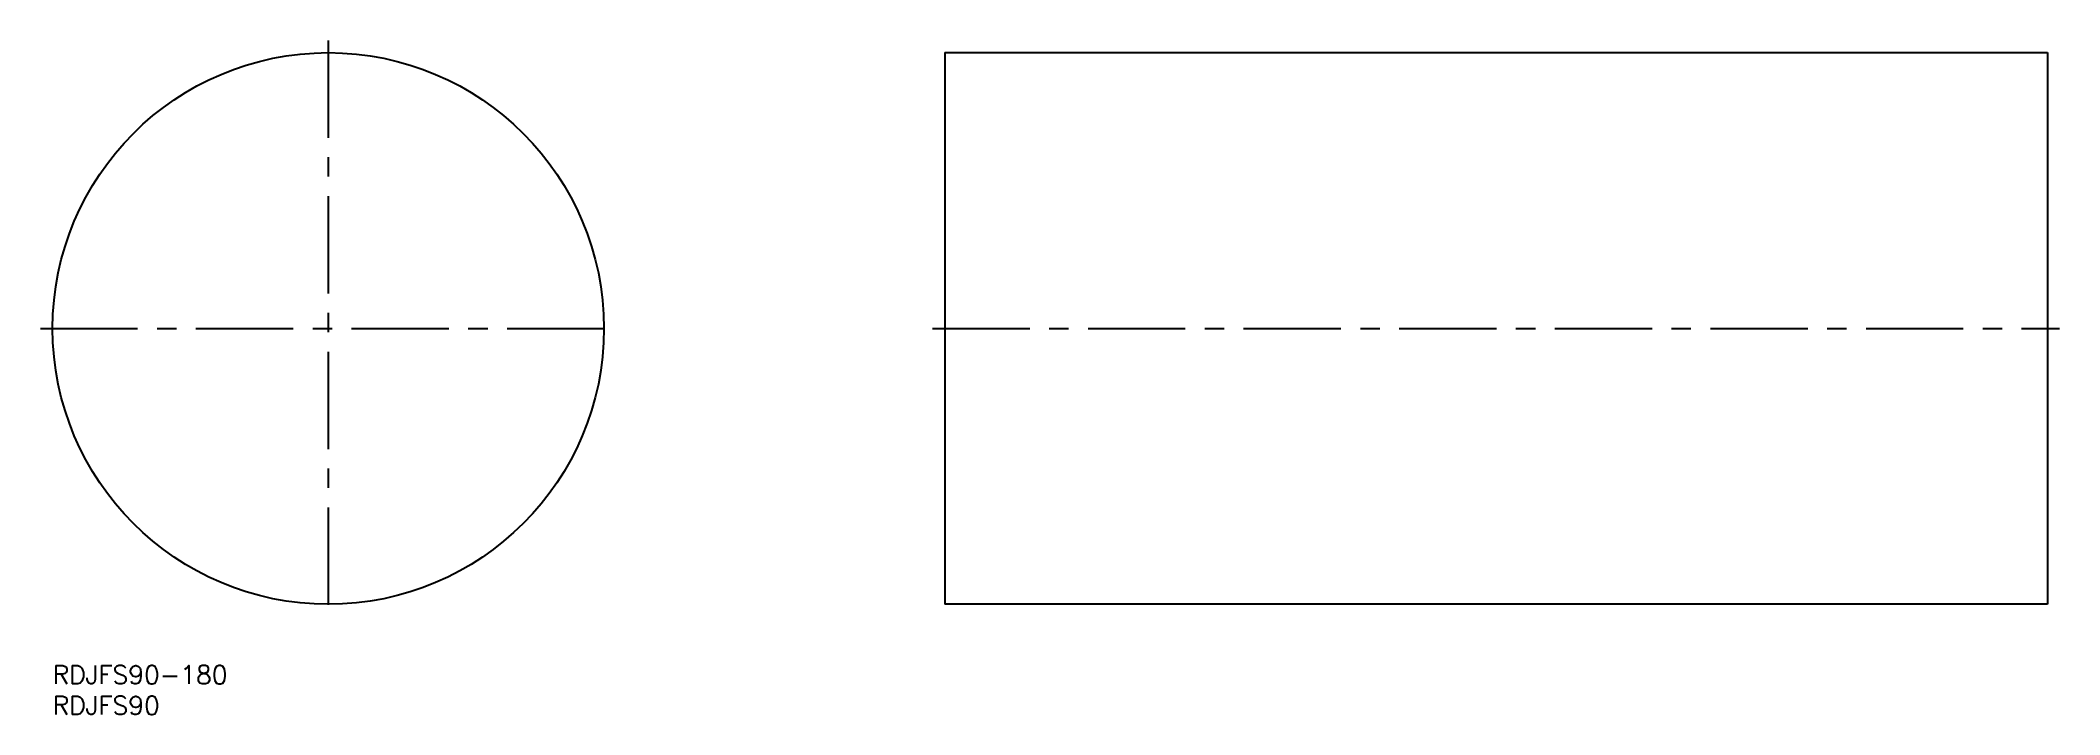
# Model space of a CAD drawing. Extents: x -2 to 328, y -8 to 102.
import ezdxf

# ---------------------------------------------------------------- set-up
doc = ezdxf.new("R2010")
doc.units = 0
doc.header["$LTSCALE"] = 0.5
doc.linetypes.add('CENTER', pattern=[50.8, 31.75, -6.35, 6.35, -6.35])
for name, color, linetype in [('MSM_CENTER', 1, 'CENTER'), ('MSM_CONTINUOUS', 7, 'CONTINUOUS'), ('MSM_PART_NUMBER', 7, 'CONTINUOUS')]:
    doc.layers.add(name, color=color, linetype=linetype)
doc.styles.get("Standard").update_dxf_attribs({"font": 'txt.shx', "height": 3, "bigfont": 'bigfont.shx'})

# ---------------------------------------------------------------- blocks, each defined once
blk = doc.blocks.new('*U6')
at = {"layer": 'MSM_PART_NUMBER'}
blk.add_text('RDJFS90-180', height=3, dxfattribs=at).set_placement((0, -3))
blk = doc.blocks.new('*U7')
at = {"layer": 'MSM_PART_NUMBER'}
blk.add_text('RDJFS90', height=3, dxfattribs=at).set_placement((0, -8))

msp = doc.modelspace()

# ---------------------------------------------------------------- linework, layer by layer
at = {"layer": 'MSM_CENTER'}
for p, q in [((45, 102), (45, 8)), ((-2, 55), (92, 55)), ((143.62, 55), (327.62, 55))]:
    msp.add_line(p, q, dxfattribs=at)
at = {"layer": 'MSM_CONTINUOUS'}
for p, q in [((145.62, 100), (145.62, 10)), ((145.62, 100), (325.62, 100)), ((325.62, 100), (325.62, 10)), ((325.62, 10), (145.62, 10))]:
    msp.add_line(p, q, dxfattribs=at)
msp.add_circle((45, 55), 45, dxfattribs=at)

# ---------------------------------------------------------------- block references
for name in ['*U6', '*U7']:
    msp.add_blockref(name, (0, 0), dxfattribs=at)

doc.saveas('drawing.dxf')
